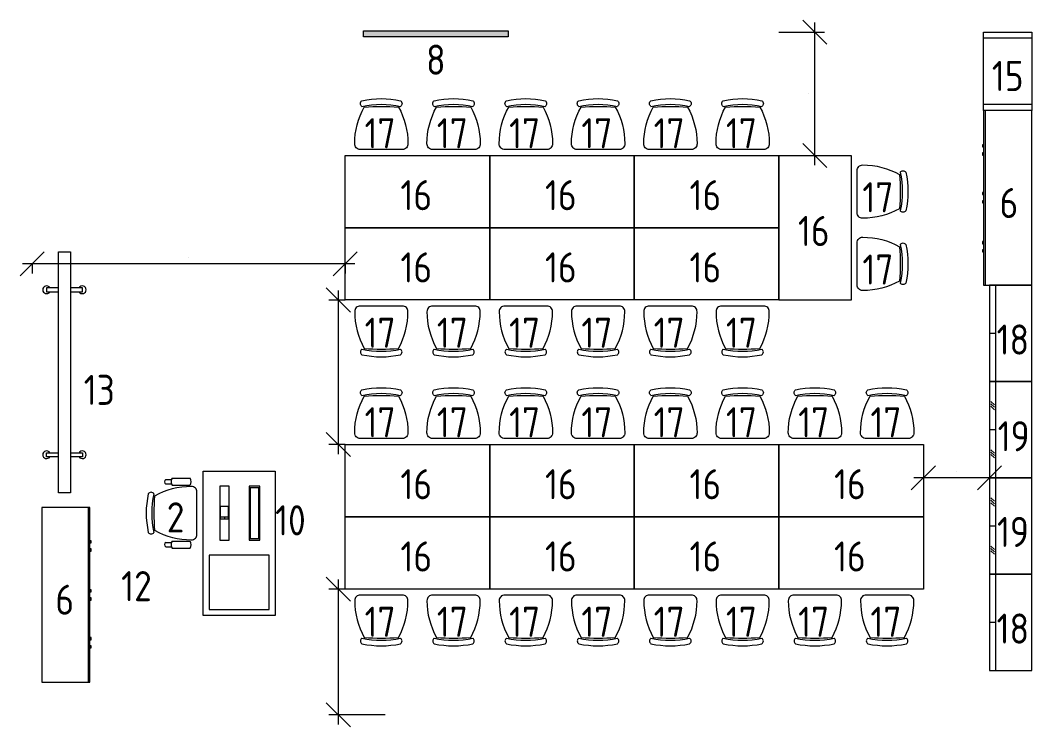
# Model space of a CAD drawing. Header units: millimetres. Extents: x -269164 to 430575, y -569542 to 36130.
# Drawn here: x 198784 to 207182, y -493993 to -488126 of the extents above; entities that cross this region are included whole.
import ezdxf

# ---------------------------------------------------------------- set-up
doc = ezdxf.new("R2010")
doc.units = ezdxf.units.MM
doc.layers.add('ТХ', color=5, linetype='Continuous', lineweight=5)
doc.layers.add('Уточнения', color=210, linetype='Continuous', lineweight=20)
doc.layers.add('ТХ_АР ЗАДАНИЕ', color=177, linetype='Continuous')
doc.layers.add('ТХ_№ПОЗ', color=7, linetype='Continuous')
doc.styles.add('GOST Common_2', font='GOST_Common.ttf', dxfattribs={"width": 0.9, "height": 250})
doc.styles.add('GOST Common_3', font='GOST_Common.ttf', dxfattribs={"width": 0.9, "height": 2.5})
doc.dimstyles.new('TX-100', dxfattribs={"dimtxt": 200, "dimasz": 200, "dimexe": 80, "dimexo": 0, "dimgap": 50, "dimtad": 1, "dimtoh": 1, "dimdec": 0, "dimrnd": 10, "dimzin": 12, "dimtxsty": 'GOST Common_3', "dimblk": 'OBLIQUE', "dimcen": 1.5, "dimdle": 80, "dimclrd": 256, "dimclre": 256, "dimclrt": 256, "dimadec": 0, "dimazin": 0, "dimtfac": 1, "dimtdec": 0, "dimtmove": 0, "dimatfit": 3, "dimfxl": 1, "dimlwd": -1, "dimlwe": 15, "dimarcsym": 0})

# ---------------------------------------------------------------- blocks, each defined once
blk = doc.blocks.new('Стол складной 1200')
at = {"layer": 'ТХ'}
blk.add_lwpolyline([(113619.7, 4275.8), (114819.7, 4275.8), (114819.7, 3675.8), (113619.7, 3675.8)], close=True, dxfattribs=at)
blk = doc.blocks.new('Стеллаж для сушки рисунков')
at = {"layer": 'ТХ'}
blk.add_lwpolyline([(119148.6, 4207.3), (119148.6, 4857.3), (119548.6, 4857.3), (119548.6, 4207.3)], close=True, dxfattribs=at)
for points in [[(119148.6, 4807.3), (119548.6, 4807.3)], [(119148.6, 4257.3), (119548.6, 4257.3)]]:
    blk.add_lwpolyline(points, dxfattribs=at)
blk = doc.blocks.new('A$C3da1b1ea')
at = {"lineweight": 0}
h = blk.add_hatch(color=256, dxfattribs=at)
h.dxf.hatch_style = 1
h.paths.add_polyline_path([(0, 0), (50, 0), (50, -1200), (0, -1200)])
blk.add_lwpolyline([(0, 0), (50, 0), (50, -1200), (0, -1200), (0, 0)], dxfattribs=at)
blk = doc.blocks.new('Стол письменный')
at = {"layer": 'ТХ'}
for points in [[(26808.3, 11740.4), (26808.3, 12940.4), (27408.3, 12940.4), (27408.3, 11740.4)], [(27358.3, 12440.4), (27358.3, 12890.4), (26858.3, 12890.4), (26858.3, 12440.4)]]:
    blk.add_lwpolyline(points, close=True, dxfattribs=at)
blk = doc.blocks.new('Кресло регулируемое')
at = {"linetype": 'Continuous'}
for p, q in [((-280.3, -163), (-280.3, -208.6)), ((-243.6, -163), (-243.6, -208.8)), ((242.1, -163), (242.1, -208.8)), ((278.9, -163), (278.9, -208.6)), ((-292.3, -214.4), (-292.3, -365.6)), ((-232.1, -214.4), (-232.1, -365.6)), ((230.7, -214.4), (230.7, -365.6)), ((290.9, -214.4), (290.9, -365.6)), ((-175.8, -421.8), (174.4, -421.8))]:
    blk.add_line(p, q, dxfattribs=at)
for centre, radius, start, end in [((402.7, -373.3), 624.5, 150.90677, 180.12147), ((-144.6, -40.7), 28.1, 124.29147, 235.70827), ((0, -747.5), 747.5, 77.60199, 102.39777), ((0, -794), 747.5, 77.60199, 102.39777), ((0, -1825.8), 1761.9, 85.39382, 94.65462), ((-404.1, -373.3), 624.5, 359.87797, 29.10589), ((144.6, -40.7), 28.1, 304.29007, 55.70964), ((-261.9, -171.6), 20.2, 24.89545, 155.33537), ((260.5, -171.5), 20.2, 24.89545, 155.33537), ((-262.2, -264.4), 58.4, 58.95098, 121.04877), ((260.8, -264.4), 58.4, 58.95101, 121.04877), ((-262.2, -315.5), 58.4, 238.95097, 301.04877), ((-176.4, -376.4), 45.4, 177.81347, 270.74787), ((175, -376.4), 45.4, 269.25187, 2.18664), ((260.8, -315.5), 58.4, 238.95097, 301.04877)]:
    blk.add_arc(centre, radius, start, end, dxfattribs=at)
blk = doc.blocks.new('Кресло без подлокотников')
at = {"linetype": 'Continuous'}
blk.add_line((185438, 1393.5), (185438, 1743.7), dxfattribs=at)
for centre, radius, start, end in [((185389.5, 1165.2), 624.5, 89.87797, 119.10589), ((185392.6, 1744.3), 45.4, 359.25187, 92.18664), ((185763.7, 1569.3), 747.5, 167.60199, 192.39777), ((185056.8, 1714), 28.1, 34.29007, 145.70964), ((185810.1, 1569.3), 747.5, 167.60199, 192.39777), ((186842, 1569.3), 1761.9, 175.39382, 184.65462), ((185056.8, 1424.7), 28.1, 214.29147, 325.70827), ((185389.5, 1972), 624.5, 240.90677, 270.12147), ((185392.6, 1392.9), 45.4, 267.81347, 0.74787)]:
    blk.add_arc(centre, radius, start, end, dxfattribs=at)
blk = doc.blocks.new('Шкаф канцелярский закрытый')
at = {"layer": 'ТХ'}
for p, q in [((168934.5, 4226.4), (168934.5, 3426.4)), ((168934.5, 3826.4), (168984.5, 3826.4))]:
    blk.add_line(p, q, dxfattribs=at)
blk.add_lwpolyline([(168634.5, 3426.4), (168634.5, 4226.4), (168984.5, 4226.4), (168984.5, 3426.4)], close=True, dxfattribs=at)
blk = doc.blocks.new('Шкаф канцелярский со стеклом')
at = {"layer": 'ТХ'}
for p, q in [((387767.1, 4991.2), (387767.1, 4191.2)), ((387767.1, 4991.2), (387767.1, 4591.2)), ((387728, 4825.4), (387756.3, 4797.1)), ((387728, 4805.4), (387756.3, 4777.1)), ((387728, 4785.4), (387756.3, 4757.1)), ((387767.1, 4591.2), (387717.1, 4591.2)), ((387728, 4425.4), (387756.3, 4397.1)), ((387728, 4405.4), (387756.3, 4377.1)), ((387728, 4385.4), (387756.3, 4357.1))]:
    blk.add_line(p, q, dxfattribs=at)
blk.add_lwpolyline([(388067.1, 4191.2), (388067.1, 4991.2), (387717.1, 4991.2), (387717.1, 4191.2)], close=True, dxfattribs=at)
blk = doc.blocks.new('_Oblique')
at = {"color": 0, "linetype": 'ByBlock', "lineweight": -2}
blk.add_line((-0.5, -0.5), (0.5, 0.5), dxfattribs=at)
blk = doc.blocks.new('*D11908')
at = {"layer": 'Defpoints', "color": 0, "lineweight": 40, "transparency": 16777216}
for p in [(381404.7, -301851.9), (381461.7, -301851.9), (381793.6, -302895.4)]:
    blk.add_point(p, dxfattribs=at)
at = {"layer": 'ТХ', "transparency": 16777216}
blk.add_line((381404.7, -302975.4), (381404.7, -301771.9), dxfattribs=at)
at = {"layer": 'ТХ', "lineweight": 15, "transparency": 16777216}
for p, q in [((381461.7, -301851.9), (381324.7, -301851.9)), ((381793.6, -302895.4), (381324.7, -302895.4))]:
    blk.add_line(p, q, dxfattribs=at)
at = {"layer": 'ТХ', "transparency": 16777216, "xscale": 200, "yscale": 200, "zscale": 200}
for p, rotation in [((381404.7, -301851.9), 90), ((381404.7, -302895.4), 270)]:
    blk.add_blockref('_Oblique', p, dxfattribs=dict(at, rotation=rotation))
at = {"layer": 'ТХ', "transparency": 16777216, "insert": (381353.5, -302373.7), "char_height": 2.5, "attachment_point": 5, "rotation": 90, "style": 'GOST Common_3'}
blk.add_mtext('1040', dxfattribs=at)
blk = doc.blocks.new('*D11909')
at = {"layer": 'Defpoints', "color": 0, "lineweight": 40, "transparency": 16777216}
for p in [(381404.7, -299451.9), (381461.7, -299451.9), (381461.7, -300651.9)]:
    blk.add_point(p, dxfattribs=at)
at = {"layer": 'ТХ', "transparency": 16777216}
blk.add_line((381404.7, -300731.9), (381404.7, -299371.9), dxfattribs=at)
at = {"layer": 'ТХ', "lineweight": 15, "transparency": 16777216}
for p, q in [((381461.7, -299451.9), (381324.7, -299451.9)), ((381461.7, -300651.9), (381324.7, -300651.9))]:
    blk.add_line(p, q, dxfattribs=at)
at = {"layer": 'ТХ', "transparency": 16777216, "xscale": 200, "yscale": 200, "zscale": 200}
for p, rotation in [((381404.7, -299451.9), 90), ((381404.7, -300651.9), 270)]:
    blk.add_blockref('_Oblique', p, dxfattribs=dict(at, rotation=rotation))
at = {"layer": 'ТХ', "transparency": 16777216, "insert": (381353.5, -300051.9), "char_height": 2.5, "attachment_point": 5, "rotation": 90, "style": 'GOST Common_3'}
blk.add_mtext('1200', dxfattribs=at)
blk = doc.blocks.new('*D11910')
at = {"layer": 'Defpoints', "color": 0, "lineweight": 40, "transparency": 16777216}
for p in [(378863.5, -299151.9), (378863.5, -299151.9), (381461.7, -299151.9)]:
    blk.add_point(p, dxfattribs=at)
at = {"layer": 'ТХ', "transparency": 16777216}
blk.add_line((381541.7, -299151.9), (378783.5, -299151.9), dxfattribs=at)
at = {"layer": 'ТХ', "lineweight": 15, "transparency": 16777216}
for p, q in [((378863.5, -299151.9), (378863.5, -299231.9)), ((381461.7, -299151.9), (381461.7, -299231.9))]:
    blk.add_line(p, q, dxfattribs=at)
at = {"layer": 'ТХ', "transparency": 16777216, "xscale": 200, "yscale": 200, "zscale": 200, "rotation": 180}
blk.add_blockref('_Oblique', (378863.5, -299151.9), dxfattribs=at)
at = {"layer": 'ТХ', "transparency": 16777216, "xscale": 200, "yscale": 200, "zscale": 200}
blk.add_blockref('_Oblique', (381461.7, -299151.9), dxfattribs=at)
at = {"layer": 'ТХ', "transparency": 16777216, "insert": (380162.6, -299100.6), "char_height": 2.5, "attachment_point": 5, "style": 'GOST Common_3'}
blk.add_mtext('2600', dxfattribs=at)
blk = doc.blocks.new('A$C727b9d3d')
at = {"linetype": 'Continuous'}
blk.add_line((388, -1450), (388, 0), dxfattribs=at)
for points in [[(0, -1450), (400, -1450), (400, 0), (0, 0)], [(400, -277.1), (400, -294.4), (410.2, -294.4), (410.2, -277.1)], [(400, -344.7), (400, -362.1), (410.2, -362.1), (410.2, -344.7)], [(400, -684.1), (400, -701.5), (410.2, -701.5), (410.2, -684.1)], [(400, -751.8), (400, -769.1), (410.2, -769.1), (410.2, -751.8)], [(400, -1081), (400, -1098.4), (410.2, -1098.4), (410.2, -1081)], [(400, -1148.7), (400, -1166), (410.2, -1166), (410.2, -1148.7)]]:
    blk.add_lwpolyline(points, close=True, dxfattribs=at)
blk = doc.blocks.new('*D11898')
at = {"layer": 'Defpoints', "color": 0, "lineweight": 40, "transparency": 16777216}
for p in [(385061.7, -297228.9), (385361.7, -297228.9), (385061.7, -298251.9)]:
    blk.add_point(p, dxfattribs=at)
at = {"layer": 'ТХ', "transparency": 16777216}
blk.add_line((385361.7, -298331.9), (385361.7, -297148.9), dxfattribs=at)
at = {"layer": 'ТХ', "lineweight": 15, "transparency": 16777216}
for p, q in [((385061.7, -297228.9), (385441.7, -297228.9)), ((385061.7, -298251.9), (385441.7, -298251.9))]:
    blk.add_line(p, q, dxfattribs=at)
at = {"layer": 'ТХ', "transparency": 16777216, "xscale": 200, "yscale": 200, "zscale": 200}
for p, rotation in [((385361.7, -297228.9), 90), ((385361.7, -298251.9), 270)]:
    blk.add_blockref('_Oblique', p, dxfattribs=dict(at, rotation=rotation))
at = {"layer": 'ТХ', "transparency": 16777216, "insert": (385310.4, -297740.4), "char_height": 2.5, "attachment_point": 5, "rotation": 90, "style": 'GOST Common_3'}
blk.add_mtext('1020', dxfattribs=at)
blk = doc.blocks.new('*D11899')
at = {"layer": 'Defpoints', "color": 0, "lineweight": 40, "transparency": 16777216}
for p in [(386261.7, -300928.9), (386261.7, -300928.9), (386812, -300928.9)]:
    blk.add_point(p, dxfattribs=at)
at = {"layer": 'ТХ', "transparency": 16777216}
blk.add_line((386892, -300928.9), (386181.7, -300928.9), dxfattribs=at)
at = {"layer": 'ТХ', "lineweight": 15, "transparency": 16777216}
for p, q in [((386261.7, -300928.9), (386261.7, -301008.9)), ((386812, -300928.9), (386812, -301008.9))]:
    blk.add_line(p, q, dxfattribs=at)
at = {"layer": 'ТХ', "transparency": 16777216, "xscale": 200, "yscale": 200, "zscale": 200, "rotation": 180}
blk.add_blockref('_Oblique', (386261.7, -300928.9), dxfattribs=at)
at = {"layer": 'ТХ', "transparency": 16777216, "xscale": 200, "yscale": 200, "zscale": 200}
blk.add_blockref('_Oblique', (386812, -300928.9), dxfattribs=at)
at = {"layer": 'ТХ', "transparency": 16777216, "insert": (386536.8, -300877.6), "char_height": 2.5, "attachment_point": 5, "style": 'GOST Common_3'}
blk.add_mtext('550', dxfattribs=at)
blk = doc.blocks.new('СИУмоб')
at = {"layer": 'ТХ'}
blk.add_lwpolyline([(397.7, -960.8), (397.7, 1039.2), (497.7, 1039.2), (497.7, -960.8)], close=True, dxfattribs=at)
at = {"layer": 'ТХ', "linetype": 'Continuous', "lineweight": 5, "ltscale": 100}
for points in [[(397.7, 740.6), (299.1, 740.6), (299.1, 707.7), (397.7, 707.7)], [(497.7, 707.7), (596.3, 707.7), (596.3, 740.6), (497.7, 740.6)], [(397.7, -662.2), (299.1, -662.2), (299.1, -629.3), (397.7, -629.3)], [(497.7, -629.3), (596.3, -629.3), (596.3, -662.2), (497.7, -662.2)]]:
    blk.add_lwpolyline(points, dxfattribs=at)
at = {"layer": 'ТХ'}
for centre, start, end in [((299.1, 724.1), 30.96376, 329.03624), ((596.3, 724.1), 210.96376, 149.03624), ((299.1, -645.7), 30.96376, 329.03624), ((596.3, -645.7), 210.96376, 149.03624)]:
    blk.add_arc(centre, 32, start, end, dxfattribs=at)
blk = doc.blocks.new('Ноутбук')
at = {"layer": 'ТХ'}
for p, q in [((2432.4, 14028.3), (2412.3, 14028.3)), ((2432.4, 14060), (2432.4, 13996.6))]:
    blk.add_line(p, q, dxfattribs=at)
for points in [[(2238.5, 13988.4), (2687.5, 13988.4), (2687.5, 14067.9), (2238.5, 14067.9)], [(2520.4, 13996.6), (2412.3, 13996.6), (2412.3, 14060), (2520.4, 14060)], [(2687.5, 13824.4), (2238.5, 13824.4), (2238.5, 13735.8), (2687.5, 13735.8)], [(2673.8, 13813.8), (2251.4, 13813.8), (2251.4, 13743.9), (2673.8, 13743.9)]]:
    blk.add_lwpolyline(points, close=True, dxfattribs=at)
blk = doc.blocks.new('ТХ1 3 этаж')
at = {"rotation": 90}
blk.add_blockref('Ноутбук', (394487.5, -303684.8), dxfattribs=at)
at = {"layer": 'ТХ', "lineweight": 0}
for name, p, rotation in [('A$C3da1b1ea', (382813.5, -297215.9), 270), ('A$C727b9d3d', (387162, -299328.9), 180), ('Кресло регулируемое', (379809.3, -301221.2), 90)]:
    blk.add_blockref(name, p, dxfattribs=dict(at, rotation=rotation))
at = {"layer": 'ТХ'}
for name, p, rotation in [('Стеллаж для сушки рисунков', (506310.6, -293021.5), 179.9999999999999), ('Стол складной 1200', (381385.9, -184632.2), 270), ('Кресло без подлокотников', (383330.3, -484939.8), 90), ('Кресло без подлокотников', (383930.3, -484939.8), 90), ('Кресло без подлокотников', (384530.3, -484939.8), 90), ('Кресло без подлокотников', (385130.3, -484939.8), 90), ('Кресло без подлокотников', (385730.3, -484939.8), 90), ('Кресло без подлокотников', (386330.3, -484939.8), 90), ('Стол письменный', (407689.4, -289131.5), 180), ('Кресло без подлокотников', (383330.3, -487339.8), 90), ('Кресло без подлокотников', (383930.3, -487339.8), 90), ('Кресло без подлокотников', (384530.3, -487339.8), 90), ('Кресло без подлокотников', (385130.3, -487339.8), 90), ('Кресло без подлокотников', (385730.3, -487339.8), 90), ('Кресло без подлокотников', (386330.3, -487339.8), 90), ('Кресло без подлокотников', (386930.3, -487339.8), 90), ('Кресло без подлокотников', (387530.3, -487339.8), 90)]:
    blk.add_blockref(name, p, dxfattribs=dict(at, rotation=rotation))
at = {"layer": 'ТХ', "xscale": -1.000000000000009, "rotation": 90}
for p in [(383330.3, -112763.9), (383930.3, -112763.9), (384530.3, -112763.9), (385130.3, -112763.9), (385730.3, -112763.9), (386330.3, -112763.9), (383330.3, -115163.9), (383930.3, -115163.9), (384530.3, -115163.9), (385130.3, -115163.9), (385730.3, -115163.9), (386330.3, -115163.9), (386930.3, -115163.9), (387530.3, -115163.9)]:
    blk.add_blockref('Кресло без подлокотников', p, dxfattribs=at)
at = {"layer": 'ТХ'}
for name, p in [('Стол складной 1200', (267842, -302527.6)), ('Стол складной 1200', (269042, -302527.6)), ('Стол складной 1200', (270242, -302527.6)), ('Стол складной 1200', (267842, -303127.6)), ('Стол складной 1200', (269042, -303127.6)), ('Стол складной 1200', (270242, -303127.6)), ('Шкаф канцелярский со стеклом', (-905.1, -305120.1)), ('Стол складной 1200', (267842, -304927.6)), ('Стол складной 1200', (269042, -304927.6)), ('Стол складной 1200', (270242, -304927.6)), ('Стол складной 1200', (271442, -304927.6)), ('Шкаф канцелярский со стеклом', (-905.1, -305920.1)), ('Стол складной 1200', (267842, -305527.6)), ('Стол складной 1200', (269042, -305527.6)), ('Стол складной 1200', (270242, -305527.6)), ('Стол складной 1200', (271442, -305527.6))]:
    blk.add_blockref(name, p, dxfattribs=at)
at = {"layer": 'ТХ', "xscale": -1}
for name, p in [('Кресло без подлокотников', (571149.7, -300120.5)), ('Кресло без подлокотников', (571149.7, -300720.5)), ('Шкаф канцелярский закрытый', (555796.5, -303555.3)), ('Шкаф канцелярский закрытый', (555796.5, -305955.3))]:
    blk.add_blockref(name, p, dxfattribs=at)
at = {"layer": 'ТХ', "lineweight": 0}
blk.add_blockref('A$C727b9d3d', (378942.5, -301173.9), dxfattribs=at)
at = {"layer": 'ТХ_АР ЗАДАНИЕ'}
blk.add_blockref('СИУмоб', (378682.9, -300091.1), dxfattribs=at)
at = {"layer": 'ТХ_№ПОЗ', "char_height": 250, "width": 595, "attachment_point": 5, "line_spacing_factor": 1.139951, "style": 'GOST Common_2'}
for s, insert in [('\\pxt4.23333,8.46667,12.7,16.93333,21.16667,25.4,29.63333,33.86667,38.1,42.33333,46.56667,50.8,55.03333,59.26667,63.5,67.73333,71.96667,76.2,80.43333,84.66667,88.9,93.13333,97.36667,101.6,105.83333,110.06667,114.3,118.53333,122.76667,127,131.23333,135.46667;8', (382214.3, -297456.6)), ('\\pxt4.23333,8.46667,12.7,16.93333,21.16667,25.4,29.63333,33.86667,38.1,42.33333,46.56667,50.8,55.03333,59.26667,63.5,67.73333,71.96667,76.2,80.43333,84.66667,88.9,93.13333,97.36667,101.6,105.83333,110.06667,114.3,118.53333,122.76667,127,131.23333,135.46667;15', (386962.4, -297591.6)), ('\\pxt4.23333,8.46667,12.7,16.93333,21.16667,25.4,29.63333,33.86667,38.1,42.33333,46.56667,50.8,55.03333,59.26667,63.5,67.73333,71.96667,76.2,80.43333,84.66667,88.9,93.13333,97.36667,101.6,105.83333,110.06667,114.3,118.53333,122.76667,127,131.23333,135.46667;17', (381751.3, -298067.2)), ('\\pxt4.23333,8.46667,12.7,16.93333,21.16667,25.4,29.63333,33.86667,38.1,42.33333,46.56667,50.8,55.03333,59.26667,63.5,67.73333,71.96667,76.2,80.43333,84.66667,88.9,93.13333,97.36667,101.6,105.83333,110.06667,114.3,118.53333,122.76667,127,131.23333,135.46667;17', (382351.3, -298067.2)), ('\\pxt4.23333,8.46667,12.7,16.93333,21.16667,25.4,29.63333,33.86667,38.1,42.33333,46.56667,50.8,55.03333,59.26667,63.5,67.73333,71.96667,76.2,80.43333,84.66667,88.9,93.13333,97.36667,101.6,105.83333,110.06667,114.3,118.53333,122.76667,127,131.23333,135.46667;17', (382951.3, -298067.2)), ('\\pxt4.23333,8.46667,12.7,16.93333,21.16667,25.4,29.63333,33.86667,38.1,42.33333,46.56667,50.8,55.03333,59.26667,63.5,67.73333,71.96667,76.2,80.43333,84.66667,88.9,93.13333,97.36667,101.6,105.83333,110.06667,114.3,118.53333,122.76667,127,131.23333,135.46667;17', (383551.3, -298067.2)), ('\\pxt4.23333,8.46667,12.7,16.93333,21.16667,25.4,29.63333,33.86667,38.1,42.33333,46.56667,50.8,55.03333,59.26667,63.5,67.73333,71.96667,76.2,80.43333,84.66667,88.9,93.13333,97.36667,101.6,105.83333,110.06667,114.3,118.53333,122.76667,127,131.23333,135.46667;17', (384151.3, -298067.2)), ('\\pxt4.23333,8.46667,12.7,16.93333,21.16667,25.4,29.63333,33.86667,38.1,42.33333,46.56667,50.8,55.03333,59.26667,63.5,67.73333,71.96667,76.2,80.43333,84.66667,88.9,93.13333,97.36667,101.6,105.83333,110.06667,114.3,118.53333,122.76667,127,131.23333,135.46667;17', (384751.3, -298067.2)), ('\\pxt4.23333,8.46667,12.7,16.93333,21.16667,25.4,29.63333,33.86667,38.1,42.33333,46.56667,50.8,55.03333,59.26667,63.5,67.73333,71.96667,76.2,80.43333,84.66667,88.9,93.13333,97.36667,101.6,105.83333,110.06667,114.3,118.53333,122.76667,127,131.23333,135.46667;16', (382051.9, -298581.4)), ('\\pxt4.23333,8.46667,12.7,16.93333,21.16667,25.4,29.63333,33.86667,38.1,42.33333,46.56667,50.8,55.03333,59.26667,63.5,67.73333,71.96667,76.2,80.43333,84.66667,88.9,93.13333,97.36667,101.6,105.83333,110.06667,114.3,118.53333,122.76667,127,131.23333,135.46667;16', (383251.9, -298581.4)), ('\\pxt4.23333,8.46667,12.7,16.93333,21.16667,25.4,29.63333,33.86667,38.1,42.33333,46.56667,50.8,55.03333,59.26667,63.5,67.73333,71.96667,76.2,80.43333,84.66667,88.9,93.13333,97.36667,101.6,105.83333,110.06667,114.3,118.53333,122.76667,127,131.23333,135.46667;16', (384451.9, -298581.4)), ('\\pxt4.23333,8.46667,12.7,16.93333,21.16667,25.4,29.63333,33.86667,38.1,42.33333,46.56667,50.8,55.03333,59.26667,63.5,67.73333,71.96667,76.2,80.43333,84.66667,88.9,93.13333,97.36667,101.6,105.83333,110.06667,114.3,118.53333,122.76667,127,131.23333,135.46667;17', (385884.5, -298599)), ('\\pxt4.23333,8.46667,12.7,16.93333,21.16667,25.4,29.63333,33.86667,38.1,42.33333,46.56667,50.8,55.03333,59.26667,63.5,67.73333,71.96667,76.2,80.43333,84.66667,88.9,93.13333,97.36667,101.6,105.83333,110.06667,114.3,118.53333,122.76667,127,131.23333,135.46667;6', (386972.2, -298646.4)), ('\\pxt4.23333,8.46667,12.7,16.93333,21.16667,25.4,29.63333,33.86667,38.1,42.33333,46.56667,50.8,55.03333,59.26667,63.5,67.73333,71.96667,76.2,80.43333,84.66667,88.9,93.13333,97.36667,101.6,105.83333,110.06667,114.3,118.53333,122.76667,127,131.23333,135.46667;16', (385351.9, -298878.7)), ('\\pxt4.23333,8.46667,12.7,16.93333,21.16667,25.4,29.63333,33.86667,38.1,42.33333,46.56667,50.8,55.03333,59.26667,63.5,67.73333,71.96667,76.2,80.43333,84.66667,88.9,93.13333,97.36667,101.6,105.83333,110.06667,114.3,118.53333,122.76667,127,131.23333,135.46667;16', (382051.9, -299181.4)), ('\\pxt4.23333,8.46667,12.7,16.93333,21.16667,25.4,29.63333,33.86667,38.1,42.33333,46.56667,50.8,55.03333,59.26667,63.5,67.73333,71.96667,76.2,80.43333,84.66667,88.9,93.13333,97.36667,101.6,105.83333,110.06667,114.3,118.53333,122.76667,127,131.23333,135.46667;16', (383251.9, -299181.4)), ('\\pxt4.23333,8.46667,12.7,16.93333,21.16667,25.4,29.63333,33.86667,38.1,42.33333,46.56667,50.8,55.03333,59.26667,63.5,67.73333,71.96667,76.2,80.43333,84.66667,88.9,93.13333,97.36667,101.6,105.83333,110.06667,114.3,118.53333,122.76667,127,131.23333,135.46667;16', (384451.9, -299181.4)), ('\\pxt4.23333,8.46667,12.7,16.93333,21.16667,25.4,29.63333,33.86667,38.1,42.33333,46.56667,50.8,55.03333,59.26667,63.5,67.73333,71.96667,76.2,80.43333,84.66667,88.9,93.13333,97.36667,101.6,105.83333,110.06667,114.3,118.53333,122.76667,127,131.23333,135.46667;17', (385884.5, -299199)), ('\\pxt4.23333,8.46667,12.7,16.93333,21.16667,25.4,29.63333,33.86667,38.1,42.33333,46.56667,50.8,55.03333,59.26667,63.5,67.73333,71.96667,76.2,80.43333,84.66667,88.9,93.13333,97.36667,101.6,105.83333,110.06667,114.3,118.53333,122.76667,127,131.23333,135.46667;17', (381751.3, -299723.6)), ('\\pxt4.23333,8.46667,12.7,16.93333,21.16667,25.4,29.63333,33.86667,38.1,42.33333,46.56667,50.8,55.03333,59.26667,63.5,67.73333,71.96667,76.2,80.43333,84.66667,88.9,93.13333,97.36667,101.6,105.83333,110.06667,114.3,118.53333,122.76667,127,131.23333,135.46667;17', (382351.3, -299723.6)), ('\\pxt4.23333,8.46667,12.7,16.93333,21.16667,25.4,29.63333,33.86667,38.1,42.33333,46.56667,50.8,55.03333,59.26667,63.5,67.73333,71.96667,76.2,80.43333,84.66667,88.9,93.13333,97.36667,101.6,105.83333,110.06667,114.3,118.53333,122.76667,127,131.23333,135.46667;17', (382951.3, -299723.6)), ('\\pxt4.23333,8.46667,12.7,16.93333,21.16667,25.4,29.63333,33.86667,38.1,42.33333,46.56667,50.8,55.03333,59.26667,63.5,67.73333,71.96667,76.2,80.43333,84.66667,88.9,93.13333,97.36667,101.6,105.83333,110.06667,114.3,118.53333,122.76667,127,131.23333,135.46667;17', (383551.3, -299723.6)), ('\\pxt4.23333,8.46667,12.7,16.93333,21.16667,25.4,29.63333,33.86667,38.1,42.33333,46.56667,50.8,55.03333,59.26667,63.5,67.73333,71.96667,76.2,80.43333,84.66667,88.9,93.13333,97.36667,101.6,105.83333,110.06667,114.3,118.53333,122.76667,127,131.23333,135.46667;17', (384151.3, -299723.6)), ('\\pxt4.23333,8.46667,12.7,16.93333,21.16667,25.4,29.63333,33.86667,38.1,42.33333,46.56667,50.8,55.03333,59.26667,63.5,67.73333,71.96667,76.2,80.43333,84.66667,88.9,93.13333,97.36667,101.6,105.83333,110.06667,114.3,118.53333,122.76667,127,131.23333,135.46667;17', (384751.3, -299723.6)), ('\\pxt4.23333,8.46667,12.7,16.93333,21.16667,25.4,29.63333,33.86667,38.1,42.33333,46.56667,50.8,55.03333,59.26667,63.5,67.73333,71.96667,76.2,80.43333,84.66667,88.9,93.13333,97.36667,101.6,105.83333,110.06667,114.3,118.53333,122.76667,127,131.23333,135.46667;18', (387004.9, -299780.5)), ('\\pxt4.23333,8.46667,12.7,16.93333,21.16667,25.4,29.63333,33.86667,38.1,42.33333,46.56667,50.8,55.03333,59.26667,63.5,67.73333,71.96667,76.2,80.43333,84.66667,88.9,93.13333,97.36667,101.6,105.83333,110.06667,114.3,118.53333,122.76667,127,131.23333,135.46667;13', (379419.8, -300198.3)), ('\\pxt4.23333,8.46667,12.7,16.93333,21.16667,25.4,29.63333,33.86667,38.1,42.33333,46.56667,50.8,55.03333,59.26667,63.5,67.73333,71.96667,76.2,80.43333,84.66667,88.9,93.13333,97.36667,101.6,105.83333,110.06667,114.3,118.53333,122.76667,127,131.23333,135.46667;17', (381751.3, -300467.2)), ('\\pxt4.23333,8.46667,12.7,16.93333,21.16667,25.4,29.63333,33.86667,38.1,42.33333,46.56667,50.8,55.03333,59.26667,63.5,67.73333,71.96667,76.2,80.43333,84.66667,88.9,93.13333,97.36667,101.6,105.83333,110.06667,114.3,118.53333,122.76667,127,131.23333,135.46667;17', (382351.3, -300467.2)), ('\\pxt4.23333,8.46667,12.7,16.93333,21.16667,25.4,29.63333,33.86667,38.1,42.33333,46.56667,50.8,55.03333,59.26667,63.5,67.73333,71.96667,76.2,80.43333,84.66667,88.9,93.13333,97.36667,101.6,105.83333,110.06667,114.3,118.53333,122.76667,127,131.23333,135.46667;17', (382951.3, -300467.2)), ('\\pxt4.23333,8.46667,12.7,16.93333,21.16667,25.4,29.63333,33.86667,38.1,42.33333,46.56667,50.8,55.03333,59.26667,63.5,67.73333,71.96667,76.2,80.43333,84.66667,88.9,93.13333,97.36667,101.6,105.83333,110.06667,114.3,118.53333,122.76667,127,131.23333,135.46667;17', (383551.3, -300467.2)), ('\\pxt4.23333,8.46667,12.7,16.93333,21.16667,25.4,29.63333,33.86667,38.1,42.33333,46.56667,50.8,55.03333,59.26667,63.5,67.73333,71.96667,76.2,80.43333,84.66667,88.9,93.13333,97.36667,101.6,105.83333,110.06667,114.3,118.53333,122.76667,127,131.23333,135.46667;17', (384151.3, -300467.2)), ('\\pxt4.23333,8.46667,12.7,16.93333,21.16667,25.4,29.63333,33.86667,38.1,42.33333,46.56667,50.8,55.03333,59.26667,63.5,67.73333,71.96667,76.2,80.43333,84.66667,88.9,93.13333,97.36667,101.6,105.83333,110.06667,114.3,118.53333,122.76667,127,131.23333,135.46667;17', (384751.3, -300467.2)), ('\\pxt4.23333,8.46667,12.7,16.93333,21.16667,25.4,29.63333,33.86667,38.1,42.33333,46.56667,50.8,55.03333,59.26667,63.5,67.73333,71.96667,76.2,80.43333,84.66667,88.9,93.13333,97.36667,101.6,105.83333,110.06667,114.3,118.53333,122.76667,127,131.23333,135.46667;17', (385351.3, -300467.2)), ('\\pxt4.23333,8.46667,12.7,16.93333,21.16667,25.4,29.63333,33.86667,38.1,42.33333,46.56667,50.8,55.03333,59.26667,63.5,67.73333,71.96667,76.2,80.43333,84.66667,88.9,93.13333,97.36667,101.6,105.83333,110.06667,114.3,118.53333,122.76667,127,131.23333,135.46667;17', (385951.3, -300467.2)), ('\\pxt4.23333,8.46667,12.7,16.93333,21.16667,25.4,29.63333,33.86667,38.1,42.33333,46.56667,50.8,55.03333,59.26667,63.5,67.73333,71.96667,76.2,80.43333,84.66667,88.9,93.13333,97.36667,101.6,105.83333,110.06667,114.3,118.53333,122.76667,127,131.23333,135.46667;19', (387011.7, -300583.1)), ('\\pxt4.23333,8.46667,12.7,16.93333,21.16667,25.4,29.63333,33.86667,38.1,42.33333,46.56667,50.8,55.03333,59.26667,63.5,67.73333,71.96667,76.2,80.43333,84.66667,88.9,93.13333,97.36667,101.6,105.83333,110.06667,114.3,118.53333,122.76667,127,131.23333,135.46667;16', (382051.9, -300981.4)), ('\\pxt4.23333,8.46667,12.7,16.93333,21.16667,25.4,29.63333,33.86667,38.1,42.33333,46.56667,50.8,55.03333,59.26667,63.5,67.73333,71.96667,76.2,80.43333,84.66667,88.9,93.13333,97.36667,101.6,105.83333,110.06667,114.3,118.53333,122.76667,127,131.23333,135.46667;16', (383251.9, -300981.4)), ('\\pxt4.23333,8.46667,12.7,16.93333,21.16667,25.4,29.63333,33.86667,38.1,42.33333,46.56667,50.8,55.03333,59.26667,63.5,67.73333,71.96667,76.2,80.43333,84.66667,88.9,93.13333,97.36667,101.6,105.83333,110.06667,114.3,118.53333,122.76667,127,131.23333,135.46667;16', (384451.9, -300981.4)), ('\\pxt4.23333,8.46667,12.7,16.93333,21.16667,25.4,29.63333,33.86667,38.1,42.33333,46.56667,50.8,55.03333,59.26667,63.5,67.73333,71.96667,76.2,80.43333,84.66667,88.9,93.13333,97.36667,101.6,105.83333,110.06667,114.3,118.53333,122.76667,127,131.23333,135.46667;16', (385651.9, -300981.4)), ('\\pxt4.23333,8.46667,12.7,16.93333,21.16667,25.4,29.63333,33.86667,38.1,42.33333,46.56667,50.8,55.03333,59.26667,63.5,67.73333,71.96667,76.2,80.43333,84.66667,88.9,93.13333,97.36667,101.6,105.83333,110.06667,114.3,118.53333,122.76667,127,131.23333,135.46667;2', (380053.5, -301256.8)), ('\\pxt4.23333,8.46667,12.7,16.93333,21.16667,25.4,29.63333,33.86667,38.1,42.33333,46.56667,50.8,55.03333,59.26667,63.5,67.73333,71.96667,76.2,80.43333,84.66667,88.9,93.13333,97.36667,101.6,105.83333,110.06667,114.3,118.53333,122.76667,127,131.23333,135.46667;10', (381006.8, -301281.3)), ('\\pxt4.23333,8.46667,12.7,16.93333,21.16667,25.4,29.63333,33.86667,38.1,42.33333,46.56667,50.8,55.03333,59.26667,63.5,67.73333,71.96667,76.2,80.43333,84.66667,88.9,93.13333,97.36667,101.6,105.83333,110.06667,114.3,118.53333,122.76667,127,131.23333,135.46667;19', (387006.1, -301377.5)), ('\\pxt4.23333,8.46667,12.7,16.93333,21.16667,25.4,29.63333,33.86667,38.1,42.33333,46.56667,50.8,55.03333,59.26667,63.5,67.73333,71.96667,76.2,80.43333,84.66667,88.9,93.13333,97.36667,101.6,105.83333,110.06667,114.3,118.53333,122.76667,127,131.23333,135.46667;16', (382051.9, -301581.4)), ('\\pxt4.23333,8.46667,12.7,16.93333,21.16667,25.4,29.63333,33.86667,38.1,42.33333,46.56667,50.8,55.03333,59.26667,63.5,67.73333,71.96667,76.2,80.43333,84.66667,88.9,93.13333,97.36667,101.6,105.83333,110.06667,114.3,118.53333,122.76667,127,131.23333,135.46667;16', (383251.9, -301581.4)), ('\\pxt4.23333,8.46667,12.7,16.93333,21.16667,25.4,29.63333,33.86667,38.1,42.33333,46.56667,50.8,55.03333,59.26667,63.5,67.73333,71.96667,76.2,80.43333,84.66667,88.9,93.13333,97.36667,101.6,105.83333,110.06667,114.3,118.53333,122.76667,127,131.23333,135.46667;16', (384451.9, -301581.4)), ('\\pxt4.23333,8.46667,12.7,16.93333,21.16667,25.4,29.63333,33.86667,38.1,42.33333,46.56667,50.8,55.03333,59.26667,63.5,67.73333,71.96667,76.2,80.43333,84.66667,88.9,93.13333,97.36667,101.6,105.83333,110.06667,114.3,118.53333,122.76667,127,131.23333,135.46667;16', (385651.9, -301581.4)), ('\\pxt4.23333,8.46667,12.7,16.93333,21.16667,25.4,29.63333,33.86667,38.1,42.33333,46.56667,50.8,55.03333,59.26667,63.5,67.73333,71.96667,76.2,80.43333,84.66667,88.9,93.13333,97.36667,101.6,105.83333,110.06667,114.3,118.53333,122.76667,127,131.23333,135.46667;12', (379728.5, -301827.8)), ('\\pxt4.23333,8.46667,12.7,16.93333,21.16667,25.4,29.63333,33.86667,38.1,42.33333,46.56667,50.8,55.03333,59.26667,63.5,67.73333,71.96667,76.2,80.43333,84.66667,88.9,93.13333,97.36667,101.6,105.83333,110.06667,114.3,118.53333,122.76667,127,131.23333,135.46667;6', (379133.4, -301940.1)), ('\\pxt4.23333,8.46667,12.7,16.93333,21.16667,25.4,29.63333,33.86667,38.1,42.33333,46.56667,50.8,55.03333,59.26667,63.5,67.73333,71.96667,76.2,80.43333,84.66667,88.9,93.13333,97.36667,101.6,105.83333,110.06667,114.3,118.53333,122.76667,127,131.23333,135.46667;17', (381751.3, -302123.6)), ('\\pxt4.23333,8.46667,12.7,16.93333,21.16667,25.4,29.63333,33.86667,38.1,42.33333,46.56667,50.8,55.03333,59.26667,63.5,67.73333,71.96667,76.2,80.43333,84.66667,88.9,93.13333,97.36667,101.6,105.83333,110.06667,114.3,118.53333,122.76667,127,131.23333,135.46667;17', (382351.3, -302123.6)), ('\\pxt4.23333,8.46667,12.7,16.93333,21.16667,25.4,29.63333,33.86667,38.1,42.33333,46.56667,50.8,55.03333,59.26667,63.5,67.73333,71.96667,76.2,80.43333,84.66667,88.9,93.13333,97.36667,101.6,105.83333,110.06667,114.3,118.53333,122.76667,127,131.23333,135.46667;17', (382951.3, -302123.6)), ('\\pxt4.23333,8.46667,12.7,16.93333,21.16667,25.4,29.63333,33.86667,38.1,42.33333,46.56667,50.8,55.03333,59.26667,63.5,67.73333,71.96667,76.2,80.43333,84.66667,88.9,93.13333,97.36667,101.6,105.83333,110.06667,114.3,118.53333,122.76667,127,131.23333,135.46667;17', (383551.3, -302123.6)), ('\\pxt4.23333,8.46667,12.7,16.93333,21.16667,25.4,29.63333,33.86667,38.1,42.33333,46.56667,50.8,55.03333,59.26667,63.5,67.73333,71.96667,76.2,80.43333,84.66667,88.9,93.13333,97.36667,101.6,105.83333,110.06667,114.3,118.53333,122.76667,127,131.23333,135.46667;17', (384151.3, -302123.6)), ('\\pxt4.23333,8.46667,12.7,16.93333,21.16667,25.4,29.63333,33.86667,38.1,42.33333,46.56667,50.8,55.03333,59.26667,63.5,67.73333,71.96667,76.2,80.43333,84.66667,88.9,93.13333,97.36667,101.6,105.83333,110.06667,114.3,118.53333,122.76667,127,131.23333,135.46667;17', (384751.3, -302123.6)), ('\\pxt4.23333,8.46667,12.7,16.93333,21.16667,25.4,29.63333,33.86667,38.1,42.33333,46.56667,50.8,55.03333,59.26667,63.5,67.73333,71.96667,76.2,80.43333,84.66667,88.9,93.13333,97.36667,101.6,105.83333,110.06667,114.3,118.53333,122.76667,127,131.23333,135.46667;17', (385351.3, -302123.6)), ('\\pxt4.23333,8.46667,12.7,16.93333,21.16667,25.4,29.63333,33.86667,38.1,42.33333,46.56667,50.8,55.03333,59.26667,63.5,67.73333,71.96667,76.2,80.43333,84.66667,88.9,93.13333,97.36667,101.6,105.83333,110.06667,114.3,118.53333,122.76667,127,131.23333,135.46667;17', (385951.3, -302123.6)), ('\\pxt4.23333,8.46667,12.7,16.93333,21.16667,25.4,29.63333,33.86667,38.1,42.33333,46.56667,50.8,55.03333,59.26667,63.5,67.73333,71.96667,76.2,80.43333,84.66667,88.9,93.13333,97.36667,101.6,105.83333,110.06667,114.3,118.53333,122.76667,127,131.23333,135.46667;18', (387004.9, -302180.5))]:
    blk.add_mtext(s, dxfattribs=dict(at, insert=insert))
at = {"layer": 'ТХ'}
for base, p1, p2, picture, middle in [((385361.7, -297228.9), (385061.7, -298251.9), (385061.7, -297228.9), '*D11898', (385310.4, -297740.4)), ((381404.7, -299451.9), (381461.7, -300651.9), (381461.7, -299451.9), '*D11909', (381353.5, -300051.9)), ((381404.7252, -301851.8658), (381793.6493, -302895.4416), (381461.6901, -301851.8658), '*D11908', (381353.4752, -302373.6537))]:
    dim = blk.add_linear_dim(base=base, p1=p1, p2=p2, angle=90, dimstyle='TX-100', dxfattribs=at)
    dim.commit()
    dim.dimension.update_dxf_attribs({"geometry": picture, "text_midpoint": middle})
for base, p1, p2, picture, middle in [((378863.5, -299151.9), (381461.7, -299151.9), (378863.5, -299151.9), '*D11910', (380162.6, -299100.6)), ((386261.7, -300928.9), (386812, -300928.9), (386261.7, -300928.9), '*D11899', (386536.8, -300877.6))]:
    dim = blk.add_linear_dim(base=base, p1=p1, p2=p2, dimstyle='TX-100', dxfattribs=at)
    dim.commit()
    dim.dimension.update_dxf_attribs({"geometry": picture, "text_midpoint": middle})

msp = doc.modelspace()

# ---------------------------------------------------------------- block references
at = {"layer": 'Уточнения', "lineweight": 50}
msp.add_blockref('ТХ1 3 этаж', (-179979.78, -190997.11), dxfattribs=at)

doc.saveas('drawing.dxf')
